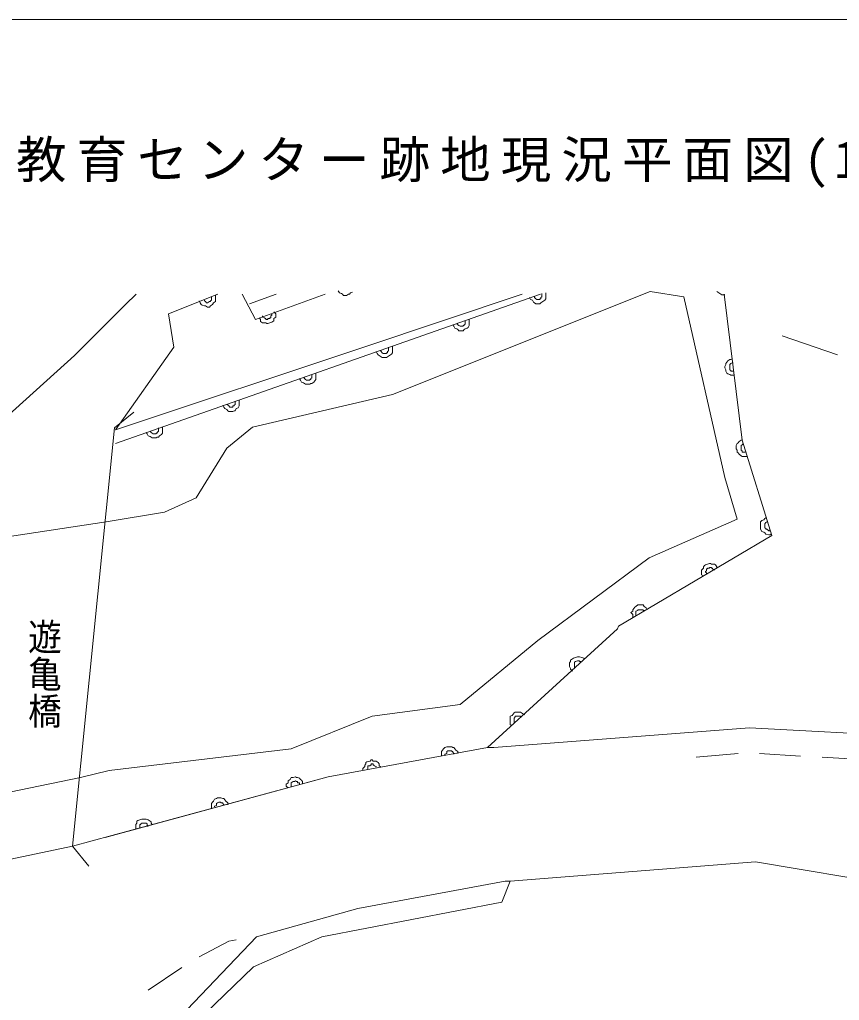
# Model space of a CAD drawing. Units: millimetres, scale not verified. Extents: x -102500 to 102766, y -71500 to 71500.
# Drawn here: x -24841 to 23860, y 13234 to 71500 of the extents above; entities that cross this region are included whole.
import ezdxf
from ezdxf.enums import TextEntityAlignment as Align

# ---------------------------------------------------------------- set-up
doc = ezdxf.new("R2010")
doc.units = ezdxf.units.MM
doc.header["$LTSCALE"] = 500
doc.layers.add('0-0_0', color=7, linetype='Continuous', lineweight=25)
doc.layers.add('0-1_DM2500_H29', color=7, linetype='Continuous', lineweight=18)
doc.styles.add('@ＭＳ ゴシック', font='')
doc.styles.add('ＭＳ ゴシック', font='')
doc.styles.get('@ＭＳ ゴシック').set_extended_font_data('@MS Gothic')
doc.styles.get('ＭＳ ゴシック').set_extended_font_data('MS Gothic')

msp = doc.modelspace()

# ---------------------------------------------------------------- linework, layer by layer
at = {"layer": '0-0_0', "color": 8, "lineweight": 18}
msp.add_lwpolyline([(-102500, -71500), (102500, -71500), (102500, 71500), (-102500, 71500)], close=True, dxfattribs=at)
at = {"layer": '0-1_DM2500_H29'}
for p, q in [((-19150.9, 46322.3), (6096.2, 55196)), ((-18543.4, 54584.3), (-17924.1, 55196)), ((-15991.9, 54017.3), (-13059.6, 55196)), ((-11610.1, 55196), (-10828.1, 53693.3)), ((-9608.9, 55196), (-11192.6, 54624.8)), ((-10828.1, 53693.3), (-6684.2, 55196)), ((5019.1, 55196), (-4388.6, 52032.8)), ((17022.7, 55196), (18088.9, 46524.8)), ((23738.6, 51587.3), (20458.1, 52721.3)), ((-19211.6, 47253.8), (-18057.4, 48185.3)), ((-21702.4, 22386.8), (-19211.6, 47253.8)), ((17845.9, 27894.8), (15355.1, 27692.3)), ((21551.6, 27732.8), (19121.6, 27894.8)), ((25318.1, 27530.3), (22827.4, 27692.3)), ((-27777.4, 21131.3), (-21702.4, 22386.8)), ((-21702.4, 22386.8), (-20730.4, 21212.3)), ((-17206.9, 13841.3), (-15202.1, 15177.8))]:
    msp.add_line(p, q, dxfattribs=at)
at = {"layer": '0-1_DM2500_H29', "color": 5}
msp.add_line((-25833.4, 40733.3), (-19697.6, 41664.8), dxfattribs=at)
for points in [[(-19697.6, 41664.8), (-16234.9, 42231.8), (-14351.6, 43082.3), (-12529.1, 46038.8), (-11010.4, 47294.3), (-2687.6, 49238.3), (12621.4, 55353.8), (14626.1, 55029.8)], [(14626.1, 55029.8), (17056.1, 44297.3), (17785.1, 41826.8), (12560.6, 39518.3), (5938.9, 34617.8), (1321.9, 30810.8), (-3902.6, 30122.3), (-8701.9, 28178.3), (-19515.4, 26882.3), (-21216.4, 26477.3), (-27291.4, 25221.8), (-27352.1, 25181.3)]]:
    msp.add_lwpolyline(points, dxfattribs=at)
at = {"layer": '0-1_DM2500_H29'}
for points in [[(-5907.4, 55394.3), (-5846.6, 55272.8), (-5725.1, 55232.3), (-5664.4, 55191.8), (-5603.6, 55110.8), (-5542.9, 55110.8), (-5421.4, 55110.8), (-5299.9, 55191.8), (-5239.1, 55191.8), (-5178.4, 55272.8), (-5056.9, 55313.3)], [(16570.1, 55353.8), (16691.6, 55272.8), (16752.4, 55232.3), (16873.9, 55151.3), (16934.6, 55151.3), (17056.1, 55151.3)], [(-14169.4, 54786.8), (-14108.6, 54665.3), (-14047.9, 54584.3), (-13987.1, 54543.8), (-13865.6, 54503.3), (-13804.9, 54503.3), (-13683.4, 54422.3), (-13561.9, 54422.3), (-13501.1, 54503.3), (-13440.4, 54543.8), (-13379.6, 54584.3), (-13318.9, 54665.3), (-13197.4, 54746.3), (-13197.4, 54827.3), (-13197.4, 54948.8), (-13197.4, 55029.8), (-13197.4, 55151.3)], [(-13865.6, 54827.3), (-13865.6, 54786.8), (-13804.9, 54746.3), (-13744.1, 54665.3), (-13683.4, 54665.3), (-13561.9, 54746.3), (-13501.1, 54746.3), (-13501.1, 54786.8), (-13440.4, 54827.3), (-13440.4, 54867.8), (-13440.4, 54948.8), (-13440.4, 54989.3), (-13440.4, 55029.8)], [(5452.9, 54989.3), (5513.6, 54867.8), (5635.1, 54827.3), (5695.9, 54705.8), (5756.6, 54665.3), (5817.4, 54624.8), (5878.1, 54624.8), (6060.4, 54624.8), (6121.1, 54665.3), (6181.9, 54705.8), (6303.4, 54786.8), (6364.1, 54827.3), (6424.9, 54908.3), (6424.9, 55029.8), (6424.9, 55110.8), (6424.9, 55232.3), (6424.9, 55272.8)], [(5756.6, 55070.3), (5756.6, 55029.8), (5756.6, 54989.3), (5817.4, 54908.3), (5878.1, 54867.8), (5999.6, 54867.8), (6060.4, 54867.8), (6060.4, 54908.3), (6121.1, 54908.3), (6121.1, 54989.3), (6181.9, 55029.8), (6181.9, 55070.3), (6181.9, 55110.8), (6181.9, 55151.3), (6181.9, 55232.3)], [(-29235.4, 45795.8), (-26319.4, 47294.3), (-21580.9, 51546.8), (-18543.4, 54584.3)], [(-4388.6, 52032.8), (-19150.9, 47132.3), (-15688.1, 52032.8), (-15991.9, 54017.3)], [(-10585.1, 53774.3), (-10524.4, 53693.3), (-10524.4, 53571.8), (-10463.6, 53531.3), (-10402.9, 53490.8), (-10220.6, 53490.8), (-10159.9, 53450.3), (-10099.1, 53450.3), (-9977.6, 53490.8), (-9856.1, 53531.3), (-9795.4, 53571.8), (-9734.6, 53612.3), (-9734.6, 53733.8), (-9613.1, 53814.8), (-9613.1, 53936.3), (-9613.1, 54017.3), (-9734.6, 54138.8)], [(-10402.9, 53895.8), (-10402.9, 53814.8), (-10281.4, 53774.3), (-10281.4, 53733.8), (-10220.6, 53733.8), (-10220.6, 53693.3), (-10159.9, 53693.3), (-10099.1, 53693.3), (-10099.1, 53733.8), (-9977.6, 53733.8), (-9977.6, 53774.3), (-9916.9, 53774.3), (-9916.9, 53814.8), (-9916.9, 53895.8), (-9856.1, 53936.3), (-9856.1, 53976.8), (-9916.9, 54017.3)], [(896.6, 53369.3), (957.4, 53288.3), (1018.1, 53166.8), (1139.6, 53126.3), (1200.4, 53085.8), (1261.1, 53004.8), (1321.9, 53004.8), (1504.1, 53004.8), (1564.9, 53085.8), (1625.6, 53126.3), (1747.1, 53166.8), (1807.9, 53207.3), (1868.6, 53328.8), (1868.6, 53409.8), (1868.6, 53531.3), (1868.6, 53612.3), (1868.6, 53693.3)], [(1139.6, 53409.8), (1200.4, 53409.8), (1200.4, 53369.3), (1261.1, 53328.8), (1321.9, 53288.3), (1443.4, 53288.3), (1504.1, 53288.3), (1504.1, 53328.8), (1564.9, 53328.8), (1564.9, 53369.3), (1625.6, 53409.8), (1625.6, 53490.8), (1625.6, 53531.3), (1625.6, 53571.8), (1625.6, 53612.3)], [(-3659.6, 51789.8), (-3598.9, 51668.3), (-3538.1, 51587.3), (-3416.6, 51506.3), (-3355.9, 51465.8), (-3295.1, 51425.3), (-3234.4, 51425.3), (-3052.1, 51425.3), (-2991.4, 51465.8), (-2930.6, 51506.3), (-2809.1, 51587.3), (-2748.4, 51627.8), (-2687.6, 51708.8), (-2687.6, 51830.3), (-2687.6, 51911.3), (-2687.6, 52032.8), (-2687.6, 52073.3)], [(-3416.6, 51830.3), (-3355.9, 51830.3), (-3355.9, 51789.8), (-3295.1, 51708.8), (-3234.4, 51668.3), (-3112.9, 51668.3), (-3052.1, 51668.3), (-3052.1, 51708.8), (-2991.4, 51708.8), (-2991.4, 51789.8), (-2930.6, 51830.3), (-2930.6, 51870.8), (-2930.6, 51911.3), (-2930.6, 51992.3), (-2930.6, 52032.8)], [(17481.4, 51344.3), (17420.6, 51303.8), (17359.9, 51303.8), (17238.4, 51222.8), (17177.6, 51141.8), (17116.9, 51060.8), (17116.9, 51020.3), (17056.1, 50898.8), (17056.1, 50817.8), (17116.9, 50696.3), (17116.9, 50615.3), (17177.6, 50493.8), (17238.4, 50453.3), (17359.9, 50412.8), (17420.6, 50372.3), (17481.4, 50372.3), (17602.9, 50372.3)], [(17542.1, 51101.3), (17481.4, 51101.3), (17420.6, 51060.8), (17359.9, 51020.3), (17359.9, 50979.8), (17359.9, 50898.8), (17359.9, 50858.3), (17359.9, 50817.8), (17359.9, 50777.3), (17359.9, 50696.3), (17420.6, 50655.8), (17420.6, 50615.3), (17481.4, 50615.3), (17542.1, 50615.3)], [(-8215.9, 50169.8), (-8155.1, 50088.8), (-8094.4, 49967.3), (-7972.9, 49926.8), (-7912.1, 49886.3), (-7851.4, 49845.8), (-7790.6, 49845.8), (-7608.4, 49845.8), (-7547.6, 49886.3), (-7486.9, 49886.3), (-7365.4, 49967.3), (-7304.6, 50048.3), (-7243.9, 50129.3), (-7243.9, 50210.3), (-7243.9, 50331.8), (-7243.9, 50372.3), (-7243.9, 50493.8)], [(-7972.9, 50210.3), (-7912.1, 50210.3), (-7912.1, 50169.8), (-7851.4, 50129.3), (-7790.6, 50088.8), (-7669.1, 50088.8), (-7608.4, 50088.8), (-7608.4, 50129.3), (-7547.6, 50129.3), (-7547.6, 50169.8), (-7486.9, 50210.3), (-7486.9, 50291.3), (-7486.9, 50331.8), (-7486.9, 50372.3), (-7486.9, 50412.8)], [(-12772.1, 48590.3), (-12711.4, 48468.8), (-12650.6, 48387.8), (-12529.1, 48347.3), (-12468.4, 48266.3), (-12407.6, 48225.8), (-12346.9, 48225.8), (-12164.6, 48225.8), (-12103.9, 48266.3), (-12043.1, 48266.3), (-11982.4, 48387.8), (-11860.9, 48428.3), (-11800.1, 48549.8), (-11800.1, 48630.8), (-11800.1, 48671.3), (-11800.1, 48792.8), (-11800.1, 48873.8)], [(-12529.1, 48630.8), (-12468.4, 48630.8), (-12468.4, 48590.3), (-12407.6, 48549.8), (-12346.9, 48468.8), (-12225.4, 48468.8), (-12164.6, 48468.8), (-12164.6, 48549.8), (-12103.9, 48549.8), (-12103.9, 48590.3), (-12043.1, 48630.8), (-12043.1, 48671.3), (-12043.1, 48711.8), (-12043.1, 48792.8), (-12043.1, 48833.3)], [(41538.4, 47253.8), (39047.6, 41543.3), (36131.6, 32754.8), (34248.4, 33159.8), (33823.1, 30891.8), (33215.6, 30122.3), (32486.6, 29028.8), (31757.6, 28907.3), (28173.4, 28907.3), (18514.1, 29433.8), (3326.6, 28259.3), (2962.1, 28259.3), (-6514.9, 26517.8), (-21702.4, 22386.8)], [(-17328.4, 46970.3), (-17267.6, 46889.3), (-17206.9, 46767.8), (-17085.4, 46727.3), (-17024.6, 46686.8), (-16963.9, 46646.3), (-16903.1, 46646.3), (-16720.9, 46646.3), (-16660.1, 46686.8), (-16599.4, 46686.8), (-16538.6, 46767.8), (-16417.1, 46848.8), (-16356.4, 46929.8), (-16356.4, 47051.3), (-16356.4, 47091.8), (-16356.4, 47172.8), (-16356.4, 47294.3)], [(-17085.4, 47051.3), (-17024.6, 46970.3), (-16963.9, 46929.8), (-16903.1, 46889.3), (-16781.6, 46889.3), (-16720.9, 46889.3), (-16720.9, 46929.8), (-16660.1, 46929.8), (-16660.1, 46970.3), (-16599.4, 47051.3), (-16599.4, 47091.8), (-16599.4, 47132.3), (-16599.4, 47172.8), (-16599.4, 47253.8)], [(18088.9, 46524.8), (19850.6, 40854.8), (10738.1, 35468.3), (10677.4, 35306.3), (2962.1, 28259.3)], [(18088.9, 46524.8), (18028.1, 46524.8), (17906.6, 46443.8), (17845.9, 46362.8), (17785.1, 46322.3), (17724.4, 46200.8), (17724.4, 46119.8), (17724.4, 45998.3), (17785.1, 45917.3), (17785.1, 45795.8), (17845.9, 45755.3), (17906.6, 45674.3), (18028.1, 45593.3), (18088.9, 45552.8), (18149.6, 45552.8), (18271.1, 45552.8), (18392.6, 45552.8)], [(18149.6, 46322.3), (18088.9, 46241.3), (18028.1, 46200.8), (18028.1, 46160.3), (18028.1, 46119.8), (18028.1, 46038.8), (18028.1, 45998.3), (18028.1, 45957.8), (18028.1, 45917.3), (18088.9, 45876.8), (18088.9, 45795.8), (18149.6, 45795.8), (18210.4, 45795.8), (18271.1, 45795.8)], [(19486.1, 41907.8), (19425.4, 41867.3), (19364.6, 41786.3), (19243.1, 41745.8), (19182.4, 41664.8), (19182.4, 41543.3), (19182.4, 41462.3), (19182.4, 41340.8), (19182.4, 41259.8), (19182.4, 41219.3), (19243.1, 41097.8), (19364.6, 41057.3), (19425.4, 41016.8), (19486.1, 40935.8), (19668.4, 40895.3), (19729.1, 40895.3), (19789.9, 40935.8)], [(19546.9, 41664.8), (19486.1, 41624.3), (19425.4, 41543.3), (19425.4, 41502.8), (19425.4, 41462.3), (19425.4, 41421.8), (19425.4, 41340.8), (19425.4, 41300.3), (19486.1, 41259.8), (19486.1, 41219.3), (19546.9, 41219.3), (19668.4, 41138.3), (19729.1, 41138.3), (19729.1, 41219.3)], [(16570.1, 38951.3), (16570.1, 38991.8), (16509.4, 39113.3), (16448.6, 39153.8), (16266.4, 39153.8), (16205.6, 39194.3), (16144.9, 39194.3), (16023.4, 39153.8), (15901.9, 39113.3), (15841.1, 39072.8), (15780.4, 38991.8), (15780.4, 38910.8), (15658.9, 38789.3), (15658.9, 38708.3), (15658.9, 38627.3), (15658.9, 38505.8), (15780.4, 38465.3)], [(16448.6, 38789.3), (16327.1, 38870.3), (16327.1, 38910.8), (16266.4, 38910.8), (16266.4, 38951.3), (16205.6, 38951.3), (16144.9, 38951.3), (16144.9, 38910.8), (16023.4, 38910.8), (16023.4, 38870.3), (15962.6, 38870.3), (15962.6, 38789.3), (15962.6, 38748.8), (15901.9, 38708.3), (15901.9, 38667.8), (15962.6, 38627.3), (15962.6, 38546.3)], [(12439.1, 36440.3), (12378.4, 36561.8), (12317.6, 36602.3), (12256.9, 36642.8), (12196.1, 36723.8), (12013.9, 36723.8), (11953.1, 36723.8), (11892.4, 36723.8), (11770.9, 36642.8), (11710.1, 36602.3), (11649.4, 36521.3), (11588.6, 36440.3), (11588.6, 36359.3), (11467.1, 36278.3), (11588.6, 36156.8), (11588.6, 36075.8), (11588.6, 35954.3)], [(12256.9, 36359.3), (12256.9, 36399.8), (12196.1, 36399.8), (12196.1, 36440.3), (12074.6, 36440.3), (12013.9, 36440.3), (11953.1, 36440.3), (11892.4, 36440.3), (11892.4, 36399.8), (11770.9, 36359.3), (11770.9, 36318.8), (11770.9, 36278.3), (11770.9, 36197.3), (11770.9, 36156.8), (11770.9, 36116.3)], [(8733.4, 33524.3), (8672.6, 33564.8), (8551.1, 33605.3), (8429.6, 33645.8), (8368.9, 33645.8), (8308.1, 33645.8), (8186.6, 33605.3), (8065.1, 33564.8), (8004.4, 33524.3), (7882.9, 33443.3), (7882.9, 33362.3), (7822.1, 33281.3), (7822.1, 33159.8), (7822.1, 33078.8), (7882.9, 32957.3), (7882.9, 32916.8), (8004.4, 32795.3)], [(8490.4, 33321.8), (8490.4, 33362.3), (8429.6, 33362.3), (8429.6, 33402.8), (8368.9, 33402.8), (8308.1, 33402.8), (8186.6, 33362.3), (8125.9, 33321.8), (8125.9, 33240.8), (8125.9, 33200.3), (8125.9, 33159.8), (8125.9, 33119.3), (8125.9, 33078.8), (8125.9, 32997.8), (8125.9, 32957.3)], [(5149.1, 30203.3), (5088.4, 30243.8), (4966.9, 30324.8), (4906.1, 30365.3), (4784.6, 30365.3), (4663.1, 30365.3), (4602.4, 30365.3), (4541.6, 30324.8), (4480.9, 30243.8), (4420.1, 30162.8), (4298.6, 30122.3), (4298.6, 30000.8), (4298.6, 29919.8), (4298.6, 29798.3), (4298.6, 29717.3), (4298.6, 29595.8), (4420.1, 29555.3)], [(4966.9, 30081.8), (4906.1, 30081.8), (4906.1, 30122.3), (4845.4, 30122.3), (4784.6, 30122.3), (4663.1, 30122.3), (4602.4, 30122.3), (4602.4, 30081.8), (4541.6, 30000.8), (4541.6, 29960.3), (4541.6, 29919.8), (4541.6, 29879.3), (4541.6, 29798.3), (4541.6, 29757.8), (4602.4, 29717.3)], [(2962.1, 28259.3), (-6514.9, 26517.8), (-19758.4, 22913.3)], [(1200.4, 27894.8), (1200.4, 28016.3), (1078.9, 28097.3), (1018.1, 28178.3), (957.4, 28259.3), (896.6, 28259.3), (835.9, 28299.8), (714.4, 28299.8), (592.9, 28299.8), (532.1, 28299.8), (410.6, 28259.3), (349.9, 28178.3), (289.1, 28097.3), (228.4, 28016.3), (228.4, 27894.8), (228.4, 27813.8), (228.4, 27773.3)], [(957.4, 27854.3), (957.4, 27894.8), (896.6, 27975.8), (896.6, 28016.3), (835.9, 28016.3), (835.9, 28056.8), (714.4, 28056.8), (653.6, 28056.8), (592.9, 28056.8), (532.1, 28016.3), (532.1, 27975.8), (532.1, 27894.8), (410.6, 27854.3), (410.6, 27813.8), (410.6, 27773.3)], [(-3355.9, 27084.8), (-3477.4, 27165.8), (-3477.4, 27287.3), (-3538.1, 27368.3), (-3598.9, 27408.8), (-3659.6, 27449.3), (-3841.9, 27449.3), (-3902.6, 27530.3), (-3963.4, 27530.3), (-4024.1, 27449.3), (-4206.4, 27408.8), (-4267.1, 27368.3), (-4267.1, 27287.3), (-4327.9, 27206.3), (-4327.9, 27125.3), (-4449.4, 27003.8), (-4449.4, 26922.8)], [(-3659.6, 27084.8), (-3659.6, 27125.3), (-3781.1, 27165.8), (-3781.1, 27206.3), (-3841.9, 27206.3), (-3841.9, 27287.3), (-3902.6, 27287.3), (-3963.4, 27287.3), (-3963.4, 27206.3), (-4024.1, 27206.3), (-4024.1, 27165.8), (-4145.6, 27165.8), (-4145.6, 27125.3), (-4145.6, 27084.8), (-4145.6, 27003.8), (-4145.6, 26963.3)], [(-8033.6, 26112.8), (-8033.6, 26234.3), (-8094.4, 26315.3), (-8155.1, 26355.8), (-8215.9, 26436.8), (-8337.4, 26477.3), (-8398.1, 26477.3), (-8458.9, 26517.8), (-8580.4, 26477.3), (-8701.9, 26477.3), (-8762.6, 26355.8), (-8823.4, 26315.3), (-8884.1, 26274.8), (-8884.1, 26153.3), (-9005.6, 26072.3), (-9005.6, 25950.8), (-8884.1, 25869.8)], [(-8215.9, 26072.3), (-8215.9, 26112.8), (-8215.9, 26153.3), (-8337.4, 26153.3), (-8337.4, 26234.3), (-8398.1, 26234.3), (-8458.9, 26274.8), (-8519.6, 26234.3), (-8580.4, 26234.3), (-8701.9, 26153.3), (-8701.9, 26112.8), (-8701.9, 26072.3), (-8701.9, 26031.8), (-8701.9, 25950.8), (-8701.9, 25910.3)], [(-12468.4, 24857.3), (-12468.4, 24978.8), (-12589.9, 25059.8), (-12650.6, 25140.8), (-12711.4, 25221.8), (-12772.1, 25221.8), (-12893.6, 25262.3), (-13015.1, 25262.3), (-13075.9, 25262.3), (-13136.6, 25221.8), (-13258.1, 25181.3), (-13318.9, 25059.8), (-13379.6, 25019.3), (-13440.4, 24938.3), (-13440.4, 24816.8), (-13440.4, 24735.8), (-13440.4, 24614.3)], [(-12711.4, 24816.8), (-12711.4, 24857.3), (-12772.1, 24938.3), (-12772.1, 24978.8), (-12893.6, 24978.8), (-12893.6, 25019.3), (-12954.4, 25019.3), (-13015.1, 25019.3), (-13075.9, 24978.8), (-13136.6, 24938.3), (-13136.6, 24857.3), (-13136.6, 24816.8), (-13258.1, 24776.3), (-13258.1, 24735.8)], [(-16963.9, 23682.8), (-17024.6, 23763.8), (-17024.6, 23844.8), (-17146.1, 23925.8), (-17206.9, 23966.3), (-17328.4, 24006.8), (-17449.9, 24006.8), (-17510.6, 24006.8), (-17571.4, 24006.8), (-17692.9, 23966.3), (-17814.4, 23925.8), (-17875.1, 23885.3), (-17875.1, 23763.8), (-17935.9, 23682.8), (-17935.9, 23561.3), (-17935.9, 23480.3), (-17935.9, 23439.8)], [(-17206.9, 23561.3), (-17267.6, 23642.3), (-17267.6, 23682.8), (-17267.6, 23723.3), (-17328.4, 23763.8), (-17449.9, 23763.8), (-17510.6, 23763.8), (-17571.4, 23763.8), (-17632.1, 23723.3), (-17632.1, 23682.8), (-17692.9, 23682.8), (-17692.9, 23642.3), (-17692.9, 23561.3), (-17692.9, 23520.8), (-17692.9, 23480.3)], [(4298.6, 20321.3), (18878.6, 21455.3), (27140.6, 20078.3), (30056.6, 19551.8), (32608.1, 18296.3), (28416.4, -1629.7), (22280.6, -30182.2), (17056.1, -54117.7)], [(-26501.6, -48002.2), (-23403.4, -22649.2), (-22674.4, -7988.2), (-21337.9, 2582.3), (-20669.6, 6632.3), (-10767.4, 17000.3), (-4753.1, 18701.3), (3994.9, 20321.3), (4298.6, 20321.3)], [(-14169.4, 15825.8), (-12407.6, 16757.3), (-11982.4, 16838.3)]]:
    msp.add_lwpolyline(points, dxfattribs=at)
at = {"layer": '0-1_DM2500_H29', "color": 30}
msp.add_lwpolyline([(4298.6, 20321.3), (3812.6, 19065.8), (-6879.4, 17000.3), (-10949.6, 15218.3), (-20183.6, 6308.3), (-21763.1, -4545.7), (-22127.6, -7988.2), (-22735.1, -8676.7)], dxfattribs=at)

# ---------------------------------------------------------------- texts
at = {"layer": '0-0_0', "style": '@ＭＳ ゴシック', "width": 1.1}
msp.add_text('遊亀橋', height=1466, rotation=270, dxfattribs=at).set_placement((-24536.2, 35942.9), align=Align.BOTTOM_LEFT)
at = {"layer": '0-0_0', "insert": (-32250, 61500), "char_height": 2199, "attachment_point": 7, "style": 'ＭＳ ゴシック'}
msp.add_mtext('\\T1.2;社会教育センター跡地現況平面図(1/500)', dxfattribs=at)

doc.saveas('drawing.dxf')
